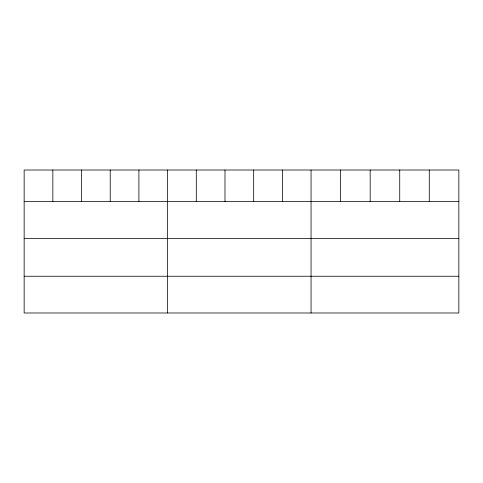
<?xml version="1.0" encoding="UTF-8"?>
<svg xmlns="http://www.w3.org/2000/svg" width="483" height="483" viewBox="0 0 483 483"><rect width="100%" height="100%" fill="white"/><g stroke="black" fill="none" stroke-linecap="round" stroke-linejoin="round"><path stroke-width="0.72" d="M458.85 201.634L458.85 312.99L24.15 312.99L24.15 170.01L458.85 170.01L458.85 201.634L24.15 201.634M24.15 238.385L458.85 238.385M24.15 276.246L458.85 276.246M429.29 170.01L429.29 201.634M399.731 170.01L399.731 201.634M370.171 170.01L370.171 201.634M340.612 170.01L340.612 201.634M311.052 170.01L311.052 312.99M282.362 170.01L282.362 201.634M253.672 170.01L253.672 201.634M224.981 170.01L224.981 201.634M196.291 170.01L196.291 201.634M167.601 170.01L167.601 312.99M138.911 170.01L138.911 201.634M110.221 170.01L110.221 201.634M81.53 170.01L81.53 201.634M52.84 170.01L52.84 201.634"/></g></svg>
